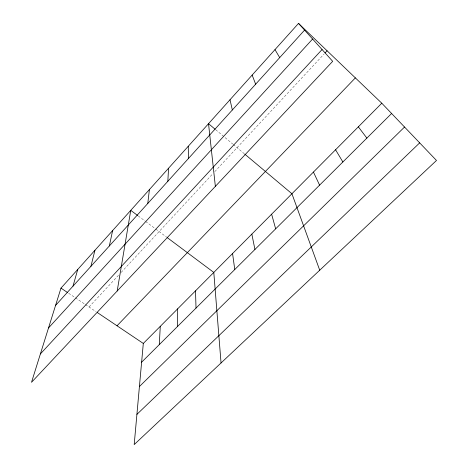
<?xml version="1.0" encoding="UTF-8"?>
<svg xmlns="http://www.w3.org/2000/svg" width="468" height="468" viewBox="0 0 468 468"><rect width="100%" height="100%" fill="white"/><g stroke="black" fill="none" stroke-linecap="round" stroke-linejoin="round"><path stroke-width="0.35" stroke-dasharray="2.34 1.75" d="M89.043 306.985L118.732 275.032M121.2 272.37L212.817 173.751M214.794 171.627L324.131 53.937M68.638 293.272L84.807 304.141M85.41 304.545L96.098 311.723M138.195 215.912L145.062 221.048M145.624 221.463L155.183 228.612M155.745 229.033L166.52 237.089M215.725 129.741L232.713 144.004M233.257 144.46L244.214 153.662"/><path stroke-width="0.7" d="M177.413 326.582L177.67 308.827M159.284 344.623L160.278 326.348M167.836 181.291L168.562 168.228M381.789 103.217L143.307 343.442L134.187 444.6L436.486 160.465L381.789 103.217L298.52 23.4L60.975 288.124L31.514 382.309L332.684 61.331L298.52 23.4M147.783 203.463L149.403 189.581M117.193 290.997L130.759 210.354L137.627 215.485M109.348 245.957L112.612 230.572M90.927 266.321L94.945 250.263M73.002 286.141L77.741 269.439M55.557 305.428L304.569 30.116M48.508 327.963L312.595 39.031M40.388 353.937L322.06 49.544M325.114 52.878L327.073 50.772M117.023 325.786L355.364 77.887M141.617 362.203L391.605 113.49M139.423 386.515L404.545 127.033M136.913 414.367L419.679 142.869M60.975 288.124L67.456 292.482M97.274 312.513L143.307 343.442M167.094 237.51L213.8 272.429L221.048 362.957M215.169 129.273L208.523 123.692L215.362 186.369M244.764 154.124L291.927 193.734L319.726 270.211M358.342 126.834L366.865 138.101M335.568 149.772L342.868 161.975M274.979 49.631L279.712 57.599M313.443 172.066L319.585 185.141M252.153 75.067L255.645 84.205M271.615 214.198L275.664 228.84M230.01 99.742L232.339 109.974M251.837 234.117L254.931 249.467M232.573 253.521L234.76 269.527M195.507 290.862L196.022 308.067M188.259 146.273L188.481 158.459"/></g></svg>
